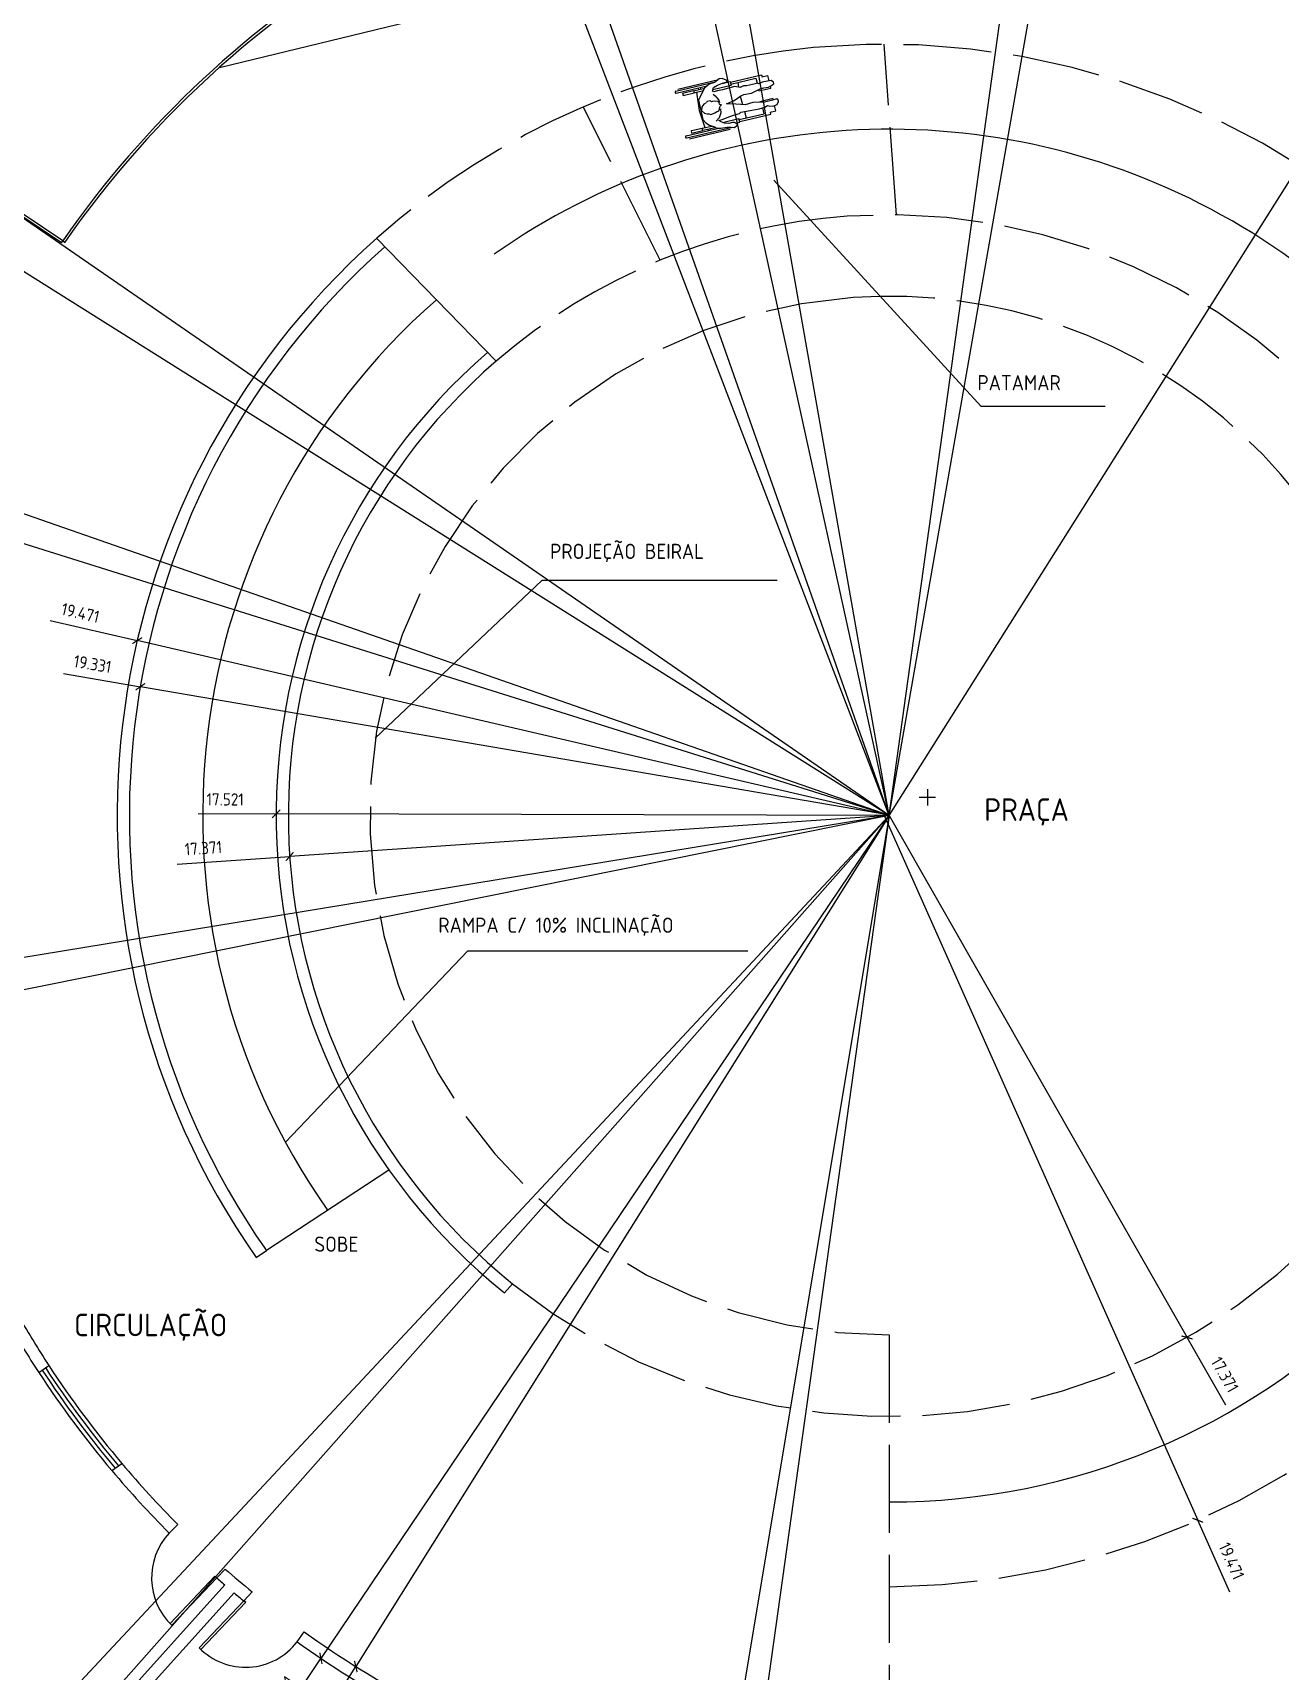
# Model space of a CAD drawing. Extents: x 115 to 1469, y 94 to 338.
# Drawn here: x 128.74 to 144.04, y 298.61 to 318.71 of the extents above; entities that cross this region are included whole.
import ezdxf

# ---------------------------------------------------------------- set-up
doc = ezdxf.new("R2010")
doc.units = 0
doc.linetypes.add('ACAD_ISO02W100', pattern=[15, 12, -3])
doc.layers.get('0').update_dxf_attribs({"linetype": 'CONTINUOUS'})
doc.layers.get('DEFPOINTS').update_dxf_attribs({"linetype": 'CONTINUOUS'})
for name, color, linetype in [('COTA', 1, 'CONTINUOUS'), ('PAREDE', 6, 'CONTINUOUS'), ('PROJ', 1, 'CONTINUOUS'), ('TREES', 3, 'CONTINUOUS')]:
    doc.layers.add(name, color=color, linetype=linetype)
doc.styles.get("Standard").update_dxf_attribs({"font": 'ISOCP'})
doc.dimstyles.new('COTA100', dxfattribs={"dimscale": 0.1, "dimtxt": 1.5, "dimasz": 1, "dimexe": 1, "dimexo": 1, "dimgap": 1, "dimtad": 1, "dimlfac": -1, "dimzin": 0, "dimdsep": 46, "dimtxsty": 'Standard', "dimblk1": 'ARCHTICK', "dimblk2": 'ARCHTICK', "dimsah": 1, "dimcen": 1, "dimdle": 1, "dimclrt": 3, "dimadec": 0, "dimazin": 0, "dimtfac": 1, "dimtmove": 0, "dimatfit": 3, "dimldrblk": 'ARCHTICK', "dimfxl": 1, "dimtolj": 1, "dimtzin": 0, "dimarcsym": 0})

# ---------------------------------------------------------------- blocks, each defined once
blk = doc.blocks.new('_ARCHTICK')
at = {"color": 0, "linetype": 'ByBlock', "const_width": 0.15}
blk.add_lwpolyline([(-0.5, -0.5), (0.5, 0.5)], dxfattribs=at)
blk = doc.blocks.new('*D73')
at = {"layer": 'COTA', "color": 0, "lineweight": -2}
for p in [(153.469, 331.673), (139.248, 309.108)]:
    blk.add_line(p, (152.296, 329.812), dxfattribs=at)
at = {"layer": 'DEFPOINTS', "color": 0}
for p in [(152.296, 329.812), (139.248, 309.108)]:
    blk.add_point(p, dxfattribs=at)
at = {"layer": 'COTA', "color": 0, "lineweight": -2, "xscale": 0.1, "yscale": 0.1, "zscale": 0.1, "rotation": 237.7795016975965}
blk.add_blockref('_ARCHTICK', (152.296, 329.812), dxfattribs=at)
at = {"layer": 'COTA', "color": 3, "insert": (153.107, 331.428), "char_height": 0.15, "attachment_point": 5, "rotation": 57.7795}
blk.add_mtext('\\A1;124.471', dxfattribs=at)
blk = doc.blocks.new('*D74')
at = {"layer": 'COTA', "color": 0, "lineweight": -2}
for p in [(142.784, 329.326), (139.248, 309.108)]:
    blk.add_line(p, (142.602, 328.289), dxfattribs=at)
at = {"layer": 'DEFPOINTS', "color": 0}
for p in [(142.602, 328.289), (139.248, 309.108)]:
    blk.add_point(p, dxfattribs=at)
at = {"layer": 'COTA', "color": 0, "lineweight": -2, "xscale": 0.1, "yscale": 0.1, "zscale": 0.1, "rotation": 260.0804055968918}
blk.add_blockref('_ARCHTICK', (142.602, 328.289), dxfattribs=at)
at = {"layer": 'COTA', "color": 3, "insert": (142.546, 328.984), "char_height": 0.15, "attachment_point": 5, "rotation": 80.0804}
blk.add_mtext('\\A1;119.471', dxfattribs=at)
blk = doc.blocks.new('*D75')
at = {"layer": 'COTA', "color": 0, "lineweight": -2}
for p in [(142.052, 329.282), (139.248, 309.108)]:
    blk.add_line(p, (141.908, 328.246), dxfattribs=at)
at = {"layer": 'DEFPOINTS', "color": 0}
for p in [(141.908, 328.246), (139.248, 309.108)]:
    blk.add_point(p, dxfattribs=at)
at = {"layer": 'COTA', "color": 0, "lineweight": -2, "xscale": 0.1, "yscale": 0.1, "zscale": 0.1, "rotation": 262.0869653995346}
blk.add_blockref('_ARCHTICK', (141.908, 328.246), dxfattribs=at)
at = {"layer": 'COTA', "color": 3, "insert": (141.827, 328.939), "char_height": 0.15, "attachment_point": 5, "rotation": 82.087}
blk.add_mtext('\\A1;119.321', dxfattribs=at)
blk = doc.blocks.new('*D76')
at = {"layer": 'COTA', "color": 0, "lineweight": -2}
for p in [(135.689, 329.322), (139.248, 309.108)]:
    blk.add_line(p, (135.871, 328.285), dxfattribs=at)
at = {"layer": 'DEFPOINTS', "color": 0}
for p in [(135.871, 328.285), (139.248, 309.108)]:
    blk.add_point(p, dxfattribs=at)
at = {"layer": 'COTA', "color": 0, "lineweight": -2, "xscale": 0.1, "yscale": 0.1, "zscale": 0.1, "rotation": 279.9854306974631}
blk.add_blockref('_ARCHTICK', (135.871, 328.285), dxfattribs=at)
at = {"layer": 'COTA', "color": 3, "insert": (135.926, 328.981), "char_height": 0.15, "attachment_point": 5, "rotation": 279.9854}
blk.add_mtext('\\A1;119.471', dxfattribs=at)
blk = doc.blocks.new('*D77')
at = {"layer": 'COTA', "color": 0, "lineweight": -2}
for p in [(134.791, 329.422), (139.248, 309.108)]:
    blk.add_line(p, (135.107, 327.981), dxfattribs=at)
at = {"layer": 'DEFPOINTS', "color": 0}
for p in [(135.107, 327.981), (139.248, 309.108)]:
    blk.add_point(p, dxfattribs=at)
at = {"layer": 'COTA', "color": 0, "lineweight": -2, "xscale": 0.1, "yscale": 0.1, "zscale": 0.1, "rotation": 282.3748167698654}
blk.add_blockref('_ARCHTICK', (135.107, 327.981), dxfattribs=at)
at = {"layer": 'COTA', "color": 3, "insert": (135.041, 329.098), "char_height": 0.15, "attachment_point": 5, "rotation": 282.3748}
blk.add_mtext('\\A1;119.321', dxfattribs=at)
blk = doc.blocks.new('*D78')
at = {"layer": 'COTA', "color": 0, "lineweight": -2}
for p in [(130.745, 333.226), (139.248, 309.108)]:
    blk.add_line(p, (131.111, 332.188), dxfattribs=at)
at = {"layer": 'DEFPOINTS', "color": 0}
for p in [(131.111, 332.188), (139.248, 309.108)]:
    blk.add_point(p, dxfattribs=at)
at = {"layer": 'COTA', "color": 0, "lineweight": -2, "xscale": 0.1, "yscale": 0.1, "zscale": 0.1, "rotation": 289.4188848251839}
blk.add_blockref('_ARCHTICK', (131.111, 332.188), dxfattribs=at)
at = {"layer": 'COTA', "color": 3, "insert": (131.044, 332.907), "char_height": 0.15, "attachment_point": 5, "rotation": 289.4189}
blk.add_mtext('\\A1;124.471', dxfattribs=at)
blk = doc.blocks.new('*D79')
at = {"layer": 'COTA', "color": 0, "lineweight": -2}
for p in [(130.04, 333.113), (139.248, 309.108)]:
    blk.add_line(p, (130.537, 331.817), dxfattribs=at)
at = {"layer": 'DEFPOINTS', "color": 0}
for p in [(130.537, 331.817), (139.248, 309.108)]:
    blk.add_point(p, dxfattribs=at)
at = {"layer": 'COTA', "color": 0, "lineweight": -2, "xscale": 0.1, "yscale": 0.1, "zscale": 0.1, "rotation": 290.9861340354269}
blk.add_blockref('_ARCHTICK', (130.537, 331.817), dxfattribs=at)
at = {"layer": 'COTA', "color": 3, "insert": (130.344, 332.809), "char_height": 0.15, "attachment_point": 5, "rotation": 290.9861}
blk.add_mtext('\\A1;124.321', dxfattribs=at)
blk = doc.blocks.new('*D80')
at = {"layer": 'COTA', "color": 0, "lineweight": -2}
for p in [(139.248, 309.108), (135.865, 288.863)]:
    blk.add_line(p, (136.039, 289.901), dxfattribs=at)
at = {"layer": 'DEFPOINTS', "color": 0}
for p in [(139.248, 309.108), (136.039, 289.901)]:
    blk.add_point(p, dxfattribs=at)
at = {"layer": 'COTA', "color": 0, "lineweight": -2, "xscale": 0.1, "yscale": 0.1, "zscale": 0.1, "rotation": 80.51476707361012}
blk.add_blockref('_ARCHTICK', (136.039, 289.901), dxfattribs=at)
at = {"layer": 'COTA', "color": 3, "insert": (135.755, 289.264), "char_height": 0.15, "attachment_point": 5, "rotation": 80.5148}
blk.add_mtext('\\A1;119.471', dxfattribs=at)
blk = doc.blocks.new('*D81')
at = {"layer": 'COTA', "color": 0, "lineweight": -2}
for p in [(139.248, 309.108), (125.239, 294.106)]:
    blk.add_line(p, (125.957, 294.875), dxfattribs=at)
at = {"layer": 'DEFPOINTS', "color": 0}
for p in [(139.248, 309.108), (125.957, 294.875)]:
    blk.add_point(p, dxfattribs=at)
at = {"layer": 'COTA', "color": 0, "lineweight": -2, "xscale": 0.1, "yscale": 0.1, "zscale": 0.1, "rotation": 46.96024484271487}
blk.add_blockref('_ARCHTICK', (125.957, 294.875), dxfattribs=at)
at = {"layer": 'COTA', "color": 3, "insert": (125.369, 294.501), "char_height": 0.15, "attachment_point": 5, "rotation": 46.9602}
blk.add_mtext('\\A1;119.471', dxfattribs=at)
blk = doc.blocks.new('*D82')
at = {"layer": 'COTA', "color": 0, "lineweight": -2}
for p in [(139.248, 309.108), (125.699, 293.799)]:
    blk.add_line(p, (126.441, 294.638), dxfattribs=at)
at = {"layer": 'DEFPOINTS', "color": 0}
for p in [(139.248, 309.108), (126.441, 294.638)]:
    blk.add_point(p, dxfattribs=at)
at = {"layer": 'COTA', "color": 0, "lineweight": -2, "xscale": 0.1, "yscale": 0.1, "zscale": 0.1, "rotation": 48.48853679762043}
blk.add_blockref('_ARCHTICK', (126.441, 294.638), dxfattribs=at)
at = {"layer": 'COTA', "color": 3, "insert": (125.813, 294.193), "char_height": 0.15, "attachment_point": 5, "rotation": 48.4885}
blk.add_mtext('\\A1;119.321', dxfattribs=at)
blk = doc.blocks.new('*D83')
at = {"layer": 'COTA', "color": 0, "lineweight": -2}
for p in [(139.248, 309.108), (136.437, 289.04)]:
    blk.add_line(p, (136.568, 289.972), dxfattribs=at)
at = {"layer": 'DEFPOINTS', "color": 0}
for p in [(139.248, 309.108), (136.568, 289.972)]:
    blk.add_point(p, dxfattribs=at)
at = {"layer": 'COTA', "color": 0, "lineweight": -2, "xscale": 0.1, "yscale": 0.1, "zscale": 0.1, "rotation": 82.02766503923452}
blk.add_blockref('_ARCHTICK', (136.568, 289.972), dxfattribs=at)
at = {"layer": 'COTA', "color": 3, "insert": (136.315, 289.431), "char_height": 0.15, "attachment_point": 5, "rotation": 82.0277}
blk.add_mtext('\\A1;119.321', dxfattribs=at)
blk = doc.blocks.new('*D59')
at = {"layer": 'COTA', "color": 0, "lineweight": -2}
for p in [(122.352, 320.762), (139.248, 309.108)]:
    blk.add_line(p, (123.219, 320.165), dxfattribs=at)
at = {"layer": 'DEFPOINTS', "color": 0}
for p in [(123.219, 320.165), (139.248, 309.108)]:
    blk.add_point(p, dxfattribs=at)
at = {"layer": 'COTA', "color": 0, "lineweight": -2, "xscale": 0.1, "yscale": 0.1, "zscale": 0.1, "rotation": 325.4016076100658}
blk.add_blockref('_ARCHTICK', (123.219, 320.165), dxfattribs=at)
at = {"layer": 'COTA', "color": 3, "insert": (122.762, 320.692), "char_height": 0.15, "attachment_point": 5, "rotation": 325.4016}
blk.add_mtext('\\A1;119.471', dxfattribs=at)
blk = doc.blocks.new('*D60')
at = {"layer": 'COTA', "color": 0, "lineweight": -2}
for p in [(121.764, 320.096), (139.248, 309.108)]:
    blk.add_line(p, (122.888, 319.39), dxfattribs=at)
at = {"layer": 'DEFPOINTS', "color": 0}
for p in [(122.888, 319.39), (139.248, 309.108)]:
    blk.add_point(p, dxfattribs=at)
at = {"layer": 'COTA', "color": 0, "lineweight": -2, "xscale": 0.1, "yscale": 0.1, "zscale": 0.1, "rotation": 327.8507484600131}
blk.add_blockref('_ARCHTICK', (122.888, 319.39), dxfattribs=at)
at = {"layer": 'COTA', "color": 3, "insert": (122.17, 320.047), "char_height": 0.15, "attachment_point": 5, "rotation": 327.8507}
blk.add_mtext('\\A1;119.321', dxfattribs=at)
blk = doc.blocks.new('*D61')
at = {"layer": 'COTA', "color": 0, "lineweight": -2}
for p in [(121, 314.843), (139.248, 309.108)]:
    blk.add_line(p, (121.959, 314.542), dxfattribs=at)
at = {"layer": 'DEFPOINTS', "color": 0}
for p in [(121.959, 314.542), (139.248, 309.108)]:
    blk.add_point(p, dxfattribs=at)
at = {"layer": 'COTA', "color": 0, "lineweight": -2, "xscale": 0.1, "yscale": 0.1, "zscale": 0.1, "rotation": 342.5512571118175}
blk.add_blockref('_ARCHTICK', (121.959, 314.542), dxfattribs=at)
at = {"layer": 'COTA', "color": 3, "insert": (121.391, 314.904), "char_height": 0.15, "attachment_point": 5, "rotation": 342.5513}
blk.add_mtext('\\A1;118.121', dxfattribs=at)
blk = doc.blocks.new('*D62')
at = {"layer": 'COTA', "color": 0, "lineweight": -2}
for p in [(121.005, 315.463), (139.248, 309.108)]:
    blk.add_line(p, (121.992, 315.119), dxfattribs=at)
at = {"layer": 'DEFPOINTS', "color": 0}
for p in [(121.992, 315.119), (139.248, 309.108)]:
    blk.add_point(p, dxfattribs=at)
at = {"layer": 'COTA', "color": 0, "lineweight": -2, "xscale": 0.1, "yscale": 0.1, "zscale": 0.1, "rotation": 340.7919112699044}
blk.add_blockref('_ARCHTICK', (121.992, 315.119), dxfattribs=at)
at = {"layer": 'COTA', "color": 3, "insert": (121.412, 315.507), "char_height": 0.15, "attachment_point": 5, "rotation": 340.7919}
blk.add_mtext('\\A1;118.271', dxfattribs=at)
blk = doc.blocks.new('*D63')
at = {"layer": 'COTA', "color": 0, "lineweight": -2}
for p in [(139.248, 309.108), (131.687, 297.893)]:
    blk.add_line(p, (132.275, 298.766), dxfattribs=at)
at = {"layer": 'DEFPOINTS', "color": 0}
for p in [(139.248, 309.108), (132.275, 298.766)]:
    blk.add_point(p, dxfattribs=at)
at = {"layer": 'COTA', "color": 0, "lineweight": -2, "xscale": 0.1, "yscale": 0.1, "zscale": 0.1, "rotation": 56.01297679167607}
blk.add_blockref('_ARCHTICK', (132.275, 298.766), dxfattribs=at)
at = {"layer": 'COTA', "color": 3, "insert": (131.753, 298.304), "char_height": 0.15, "attachment_point": 5, "rotation": 56.013}
blk.add_mtext('\\A1;112.471', dxfattribs=at)
blk = doc.blocks.new('*D64')
at = {"layer": 'COTA', "color": 0, "lineweight": -2}
for p in [(139.248, 309.108), (131.933, 297.437)]:
    blk.add_line(p, (132.703, 298.666), dxfattribs=at)
at = {"layer": 'DEFPOINTS', "color": 0}
for p in [(139.248, 309.108), (132.703, 298.666)]:
    blk.add_point(p, dxfattribs=at)
at = {"layer": 'COTA', "color": 0, "lineweight": -2, "xscale": 0.1, "yscale": 0.1, "zscale": 0.1, "rotation": 57.92165973320854}
blk.add_blockref('_ARCHTICK', (132.703, 298.666), dxfattribs=at)
at = {"layer": 'COTA', "color": 3, "insert": (131.981, 297.844), "char_height": 0.15, "attachment_point": 5, "rotation": 57.9217}
blk.add_mtext('\\A1;112.321', dxfattribs=at)
blk = doc.blocks.new('*D65')
at = {"layer": 'COTA', "color": 0, "lineweight": -2}
for p in [(139.186, 309.109), (143.425, 299.579)]:
    blk.add_line(p, (143.033, 300.461), dxfattribs=at)
at = {"layer": 'DEFPOINTS', "color": 0}
for p in [(139.186, 309.109), (143.033, 300.461)]:
    blk.add_point(p, dxfattribs=at)
at = {"layer": 'COTA', "color": 0, "lineweight": -2, "xscale": 0.1, "yscale": 0.1, "zscale": 0.1, "rotation": 113.9807034777445}
blk.add_blockref('_ARCHTICK', (143.033, 300.461), dxfattribs=at)
at = {"layer": 'COTA', "color": 3, "insert": (143.447, 299.961), "char_height": 0.15, "attachment_point": 5, "rotation": 293.9807}
blk.add_mtext('\\A1;19.471', dxfattribs=at)
blk = doc.blocks.new('*D66')
at = {"layer": 'COTA', "color": 0, "lineweight": -2}
for p in [(139.248, 309.108), (143.377, 301.873)]:
    blk.add_line(p, (142.902, 302.704), dxfattribs=at)
at = {"layer": 'DEFPOINTS', "color": 0}
for p in [(139.248, 309.108), (142.902, 302.704)]:
    blk.add_point(p, dxfattribs=at)
at = {"layer": 'COTA', "color": 0, "lineweight": -2, "xscale": 0.1, "yscale": 0.1, "zscale": 0.1, "rotation": 119.7120171820381}
blk.add_blockref('_ARCHTICK', (142.902, 302.704), dxfattribs=at)
at = {"layer": 'COTA', "color": 3, "insert": (143.364, 302.248), "char_height": 0.15, "attachment_point": 5, "rotation": 299.712}
blk.add_mtext('\\A1;17.371', dxfattribs=at)
blk = doc.blocks.new('*D67')
at = {"layer": 'COTA', "color": 0, "lineweight": -2}
for p in [(128.954, 311.503), (139.248, 309.108)]:
    blk.add_line(p, (130.021, 311.255), dxfattribs=at)
at = {"layer": 'DEFPOINTS', "color": 0}
for p in [(130.021, 311.255), (139.248, 309.108)]:
    blk.add_point(p, dxfattribs=at)
at = {"layer": 'COTA', "color": 0, "lineweight": -2, "xscale": 0.1, "yscale": 0.1, "zscale": 0.1, "rotation": 346.9004474256525}
blk.add_blockref('_ARCHTICK', (130.021, 311.255), dxfattribs=at)
at = {"layer": 'COTA', "color": 3, "insert": (129.325, 311.596), "char_height": 0.15, "attachment_point": 5, "rotation": 346.9004}
blk.add_mtext('\\A1;19.471', dxfattribs=at)
blk = doc.blocks.new('*D68')
at = {"layer": 'COTA', "color": 0, "lineweight": -2}
for p in [(129.116, 310.852), (139.255, 309.113)]:
    blk.add_line(p, (130.06, 310.69), dxfattribs=at)
at = {"layer": 'DEFPOINTS', "color": 0}
for p in [(130.06, 310.69), (139.255, 309.113)]:
    blk.add_point(p, dxfattribs=at)
at = {"layer": 'COTA', "color": 0, "lineweight": -2, "xscale": 0.1, "yscale": 0.1, "zscale": 0.1, "rotation": 350.2682805096715}
blk.add_blockref('_ARCHTICK', (130.06, 310.69), dxfattribs=at)
at = {"layer": 'COTA', "color": 3, "insert": (129.473, 310.968), "char_height": 0.15, "attachment_point": 5, "rotation": 350.2683}
blk.add_mtext('\\A1;19.331', dxfattribs=at)
blk = doc.blocks.new('*D69')
at = {"layer": 'COTA', "color": 0, "lineweight": -2}
for p in [(130.767, 309.133), (139.248, 309.108)]:
    blk.add_line(p, (131.725, 309.13), dxfattribs=at)
at = {"layer": 'DEFPOINTS', "color": 0}
for p in [(131.725, 309.13), (139.248, 309.108)]:
    blk.add_point(p, dxfattribs=at)
at = {"layer": 'COTA', "color": 0, "lineweight": -2, "xscale": 0.1, "yscale": 0.1, "zscale": 0.1, "rotation": 359.83031545386}
blk.add_blockref('_ARCHTICK', (131.725, 309.13), dxfattribs=at)
at = {"layer": 'COTA', "color": 3, "insert": (131.1, 309.307), "char_height": 0.15, "attachment_point": 5, "rotation": 359.8303}
blk.add_mtext('\\A1;17.521', dxfattribs=at)
blk = doc.blocks.new('*D70')
at = {"layer": 'COTA', "color": 0, "lineweight": -2}
for p in [(139.248, 309.108), (130.513, 308.512)]:
    blk.add_line(p, (131.892, 308.606), dxfattribs=at)
at = {"layer": 'DEFPOINTS', "color": 0}
for p in [(139.248, 309.108), (131.892, 308.606)]:
    blk.add_point(p, dxfattribs=at)
at = {"layer": 'COTA', "color": 0, "lineweight": -2, "xscale": 0.1, "yscale": 0.1, "zscale": 0.1, "rotation": 3.902971460941115}
blk.add_blockref('_ARCHTICK', (131.892, 308.606), dxfattribs=at)
at = {"layer": 'COTA', "color": 3, "insert": (130.833, 308.709), "char_height": 0.15, "attachment_point": 5, "rotation": 3.903}
blk.add_mtext('\\A1;17.371', dxfattribs=at)
blk = doc.blocks.new('*D71')
at = {"layer": 'COTA', "color": 0, "lineweight": -2}
for p in [(139.248, 309.108), (118.666, 305.731)]:
    blk.add_line(p, (120.18, 305.979), dxfattribs=at)
at = {"layer": 'DEFPOINTS', "color": 0}
for p in [(139.248, 309.108), (120.18, 305.979)]:
    blk.add_point(p, dxfattribs=at)
at = {"layer": 'COTA', "color": 0, "lineweight": -2, "xscale": 0.1, "yscale": 0.1, "zscale": 0.1, "rotation": 9.316836106166267}
blk.add_blockref('_ARCHTICK', (120.18, 305.979), dxfattribs=at)
at = {"layer": 'COTA', "color": 3, "insert": (119.003, 305.964), "char_height": 0.15, "attachment_point": 5, "rotation": 9.3168}
blk.add_mtext('\\A1;119.321', dxfattribs=at)
blk = doc.blocks.new('*D72')
at = {"layer": 'COTA', "color": 0, "lineweight": -2}
for p in [(139.248, 309.108), (118.815, 304.994)]:
    blk.add_line(p, (120.158, 305.264), dxfattribs=at)
at = {"layer": 'DEFPOINTS', "color": 0}
for p in [(139.248, 309.108), (120.158, 305.264)]:
    blk.add_point(p, dxfattribs=at)
at = {"layer": 'COTA', "color": 0, "lineweight": -2, "xscale": 0.1, "yscale": 0.1, "zscale": 0.1, "rotation": 11.38357831500221}
blk.add_blockref('_ARCHTICK', (120.158, 305.264), dxfattribs=at)
at = {"layer": 'COTA', "color": 3, "insert": (119.151, 305.24), "char_height": 0.15, "attachment_point": 5, "rotation": 11.3836}
blk.add_mtext('\\A1;119.471', dxfattribs=at)
blk = doc.blocks.new('BIPMAN11')
for p, q in [((-0.234, 0.295), (0.263, 0.295)), ((-0.234, 0.27), (0.157, 0.27)), ((-0.203, 0.314), (0.31, 0.314)), ((-0.158, 0.254), (-0.158, 0.223)), ((-0.158, 0.254), (-0.021, 0.254)), ((-0.158, 0.223), (-0.021, 0.223)), ((-0.021, 0.254), (-0.021, 0.223)), ((-0.021, 0.251), (0.122, 0.251)), ((-0.021, 0.226), (0.098, 0.226)), ((0.012, 0.226), (-0.008, -0.001)), ((0.041, 0.27), (0.041, 0.251)), ((0.066, 0.27), (0.066, 0.251)), ((0.089, 0.226), (0.087, 0.214)), ((0.215, 0.213), (0.444, 0.213)), ((0.342, 0.257), (0.444, 0.257)), ((0.444, 0.257), (0.444, 0.213)), ((0.444, 0.251), (0.837, 0.251)), ((0.444, 0.226), (0.757, 0.226)), ((0.53, 0.226), (0.527, 0.166)), ((0.759, 0.226), (0.759, 0.162)), ((0.835, 0.226), (0.907, 0.226)), ((0.837, 0.251), (0.837, 0.226)), ((0.907, 0.226), (0.907, 0.157)), ((0.523, 0.056), (0.523, 0.055)), ((0.523, 0.055), (0.526, -0.052)), ((0.759, 0.084), (0.759, 0.066)), ((0.759, 0.066), (0.909, 0.066)), ((0.907, 0.089), (0.907, 0.066)), ((-0.008, -0.001), (0.012, -0.222)), ((0.528, -0.141), (0.53, -0.222)), ((0.759, -0.062), (0.909, -0.062)), ((0.759, -0.076), (0.759, -0.062)), ((0.759, -0.222), (0.759, -0.146)), ((0.907, -0.081), (0.907, -0.062)), ((0.907, -0.222), (0.907, -0.152)), ((-0.234, -0.267), (0.178, -0.267)), ((-0.234, -0.292), (0.341, -0.292)), ((-0.203, -0.311), (0.31, -0.311)), ((-0.158, -0.219), (-0.021, -0.219)), ((-0.158, -0.25), (-0.158, -0.219)), ((-0.158, -0.25), (-0.021, -0.25)), ((-0.021, -0.25), (-0.021, -0.219)), ((-0.021, -0.222), (0.1, -0.222)), ((-0.021, -0.247), (0.135, -0.247)), ((0.041, -0.247), (0.041, -0.267)), ((0.066, -0.247), (0.066, -0.267)), ((0.088, -0.214), (0.089, -0.222)), ((0.143, -0.254), (0.143, -0.253)), ((0.143, -0.254), (0.143, -0.254)), ((0.238, -0.21), (0.444, -0.21)), ((0.391, -0.254), (0.444, -0.254)), ((0.444, -0.254), (0.444, -0.21)), ((0.444, -0.222), (0.757, -0.222)), ((0.444, -0.247), (0.837, -0.247)), ((0.835, -0.222), (0.907, -0.222)), ((0.837, -0.247), (0.837, -0.222))]:
    blk.add_line(p, q)
blk.add_lwpolyline([(0.012, 0.125), (0.009, -0.12), (0.035, -0.168), (0.074, -0.205), (0.128, -0.241), (0.153, -0.261), (0.201, -0.272), (0.277, -0.278), (0.325, -0.289), (0.365, -0.301), (0.401, -0.286), (0.41, -0.272), (0.381, -0.244), (0.356, -0.236), (0.308, -0.238), (0.26, -0.224), (0.221, -0.199), (0.198, -0.176), (0.255, -0.171), (0.305, -0.162), (0.387, -0.154), (0.463, -0.148), (0.483, -0.137), (0.553, -0.143), (0.621, -0.145), (0.714, -0.148), (0.785, -0.145), (0.821, -0.134), (0.849, -0.148), (0.895, -0.154), (0.94, -0.148), (0.962, -0.117), (0.965, -0.095), (0.951, -0.081), (0.895, -0.081), (0.827, -0.083), (0.796, -0.086), (0.734, -0.069), (0.655, -0.058), (0.556, -0.061), (0.506, -0.047), (0.446, -0.03), (0.334, 0.001), (0.438, 0.021), (0.528, 0.058), (0.57, 0.066), (0.663, 0.06), (0.779, 0.089), (0.827, 0.089), (0.883, 0.083), (0.917, 0.091), (0.957, 0.108), (0.957, 0.128), (0.934, 0.156), (0.824, 0.159), (0.773, 0.153), (0.768, 0.162), (0.7, 0.159), (0.624, 0.162), (0.59, 0.168), (0.545, 0.159), (0.483, 0.184), (0.404, 0.184), (0.328, 0.182), (0.266, 0.182), (0.218, 0.179), (0.204, 0.193), (0.226, 0.232), (0.28, 0.249), (0.348, 0.258), (0.404, 0.263), (0.404, 0.286), (0.381, 0.3), (0.356, 0.317), (0.317, 0.32), (0.255, 0.292), (0.184, 0.286), (0.119, 0.249), (0.049, 0.17), (0.035, 0.153)], close=True)
for points in [[(0.097, 0.072), (0.066, 0.063), (0.035, 0.035), (0.021, -0.007), (0.049, -0.047), (0.077, -0.064), (0.102, -0.069), (0.119, -0.083), (0.153, -0.078), (0.17, -0.072), (0.193, -0.067), (0.224, -0.061), (0.238, -0.044), (0.249, -0.016), (0.255, -0.007), (0.274, 0.004), (0.252, 0.015), (0.252, 0.038), (0.238, 0.055), (0.204, 0.066), (0.176, 0.069), (0.164, 0.069), (0.153, 0.083), (0.108, 0.086), (0.105, 0.077)], [(0.204, 0.153), (0.224, 0.131), (0.238, 0.1), (0.255, 0.069), (0.255, 0.038)], [(0.252, -0.041), (0.243, -0.089), (0.209, -0.143), (0.164, -0.174)]]:
    blk.add_lwpolyline(points)
for centre in [(-0.234, 0.283), (-0.234, -0.28)]:
    blk.add_arc(centre, 0.0125, 90, 270)

msp = doc.modelspace()

# ---------------------------------------------------------------- linework, layer by layer
for p, q in [((131.03, 318.29), (137.811, 319.936)), ((140.374, 314.129), (137.831, 316.905)), ((141.895, 314.129), (140.374, 314.129)), ((134.987, 311.995), (132.939, 310.06)), ((137.873, 311.995), (134.987, 311.995)), ((134.072, 307.444), (131.84, 305.099)), ((137.514, 307.444), (134.072, 307.444))]:
    msp.add_line(p, q)
at = {"color": 3}
for p, q in [((129.091, 316.139), (128.342, 316.639)), ((129.108, 316.163), (128.36, 316.664)), ((129.091, 316.139), (129.108, 316.163)), ((139.615, 309.334), (139.815, 309.334)), ((139.715, 309.434), (139.715, 309.234)), ((130.975, 299.773), (130.998, 299.753)), ((131.332, 299.476), (131.355, 299.456))]:
    msp.add_line(p, q, dxfattribs=at)
at = {"color": 1}
msp.add_line((133.109, 304.759), (131.607, 303.77), dxfattribs=at)
for centre, radius, start, end in [((130.999, 299.753), 0.802, 136.7847, 226.3552), ((131.35, 299.45), 0.794, 224.2121, 322.7409)]:
    msp.add_arc(centre, radius, start, end, dxfattribs=at)
at = {"layer": 'PAREDE'}
for p, q in [((129.108, 316.163), (129.137, 316.143)), ((131.48, 303.686), (131.607, 303.77)), ((134.627, 303.363), (134.526, 303.251)), ((128.814, 302.274), (128.936, 302.361)), ((129.71, 301.07), (129.832, 301.158)), ((130.414, 300.302), (130.521, 300.408)), ((130.998, 299.753), (131.101, 299.862)), ((131.096, 299.668), (126.51, 294.578)), ((131.21, 299.57), (126.623, 294.479)), ((131.329, 299.473), (131.432, 299.581)), ((131.982, 298.969), (132.07, 299.091))]:
    msp.add_line(p, q, dxfattribs=at)
at = {"layer": 'PAREDE', "color": 3}
for p, q in [((130.975, 299.773), (130.424, 299.193)), ((130.998, 299.753), (130.445, 299.172)), ((131.332, 299.476), (130.781, 298.896)), ((131.355, 299.456), (130.802, 298.875))]:
    msp.add_line(p, q, dxfattribs=at)
at = {"layer": 'PAREDE'}
for centre, radius, start, end in [((139.248, 309.108), 19.473, 120.5118, 155.0558), ((139.248, 309.108), 19.323, 120.5154, 154.6301), ((139.248, 309.108), 12.323, 118.4823, 145.1674), ((139.254, 309.099), 12.364, 120.7862, 145.1536), ((139.248, 309.108), 9.473, 131.5942, 214.9109), ((139.255, 309.113), 9.33, 131.6097, 214.9356), ((139.248, 309.108), 7.523, 130.9297, 231.1248), ((139.248, 309.108), 7.373, 130.864, 231.1888), ((139.248, 309.108), 12.473, 209.9668, 213.2241), ((139.248, 309.108), 12.323, 209.9867, 213.1948), ((139.248, 309.108), 12.473, 220.1199, 224.9101), ((139.248, 309.108), 12.323, 220.1747, 224.9101), ((139.248, 309.108), 12.323, 228.6174, 230.6362), ((139.248, 309.108), 12.473, 228.4533, 229.1874), ((167.628, 342.361), 56.19, 229.3145, 229.4468), ((139.248, 309.108), 12.473, 229.8767, 230.7218), ((139.248, 309.108), 12.323, 234.3778, 241.9705), ((139.248, 309.108), 12.473, 234.3741, 241.254)]:
    msp.add_arc(centre, radius, start, end, dxfattribs=at)
at = {"layer": 'PAREDE', "color": 1}
for radius, start, end in [(12.473, 213.2241, 220.1199), (12.323, 213.1948, 220.1747)]:
    msp.add_arc((139.248, 309.108), radius, start, end, dxfattribs=at)
at = {"layer": 'PROJ', "linetype": 'ACAD_ISO02W100', "ltscale": 0.09}
for p, q in [((139.335, 316.48), (139.186, 318.575)), ((136.439, 315.925), (135.493, 317.805)), ((139.248, 302.735), (139.248, 289.635))]:
    msp.add_line(p, q, dxfattribs=at)
at = {"layer": 'PROJ', "ltscale": 0.09}
msp.add_line((134.424, 314.683), (132.959, 316.192), dxfattribs=at)
at = {"layer": 'PROJ', "linetype": 'ACAD_ISO02W100', "ltscale": 0.09}
for centre, radius, start, end in [((139.248, 309.108), 9.473, 95.6421, 131.5942), ((139.186, 309.109), 9.465, 270.3741, 95.2708), ((139.248, 309.108), 7.373, 94.0033, 130.864), ((139.248, 309.108), 7.373, 231.1888, 94.0033), ((139.248, 309.108), 6.373, 360, 94.0033), ((139.248, 309.108), 6.373, 94.0033, 270)]:
    msp.add_arc(centre, radius, start, end, dxfattribs=at)
at = {"layer": 'PROJ', "color": 2, "ltscale": 0.09}
for start, end in [(358.9796, 125.1365), (131.2747, 215.1038), (270, 358.9796)]:
    msp.add_arc((139.248, 309.108), 8.423, start, end, dxfattribs=at)
at = {"layer": 'TREES'}
for radius, start, end in [(12.423, 213.2241, 220.138), (12.373, 213.1948, 220.1563)]:
    msp.add_arc((139.248, 309.108), radius, start, end, dxfattribs=at)

# ---------------------------------------------------------------- block references
at = {"color": 3, "rotation": 13.21044324474121}
msp.add_blockref('BIPMAN11', (136.924, 317.764), dxfattribs=at)

# ---------------------------------------------------------------- texts
at = {"attachment_point": 1}
for s, insert, char_height, width in [('PATAMAR', (140.33, 314.514), 0.1862, 6.59741), ('PROJEÇÃO BEIRAL', (135.087, 312.444), 0.18623, 6.59741), ('PRAÇA', (140.414, 309.32), 0.2773, 9.8228), (' RAMPA C/ 10% INCLINAÇÃO', (133.609, 307.856), 0.18623, 6.59741), ('SOBE', (132.195, 303.942), 0.1862, 6.59741), ('CIRCULAÇÃO', (129.247, 302.996), 0.2773, 9.8228)]:
    msp.add_mtext(s, dxfattribs=dict(at, insert=insert, char_height=char_height, width=width))

# ---------------------------------------------------------------- dimensions: what is measured, and where the dimension line sits
at = {"layer": 'COTA'}
for center, mpoint, override, picture, middle in [((139.248, 309.108), (130.537, 331.817), {"dimpost": '1<>1'}, '*D79', (130.18, 332.746)), ((139.248, 309.108), (131.111, 332.188), {"dimpost": '1<>1'}, '*D78', (130.878, 332.848)), ((139.248, 309.108), (152.296, 329.812), {"dimpost": '1<>1'}, '*D73', (153.255, 331.334)), ((139.248, 309.108), (135.107, 327.981), {"dimpost": '1<>1'}, '*D77', (134.87, 329.061)), ((139.248, 309.108), (135.871, 328.285), {"dimpost": '1<>1'}, '*D76', (135.754, 328.95)), ((139.248, 309.108), (142.602, 328.289), {"dimpost": '1<>1'}, '*D74', (142.718, 328.954)), ((139.248, 309.108), (141.908, 328.246), {"dimpost": '1<>1', "dimtmove": 1}, '*D75', (142.001, 328.915)), ((139.248, 309.108), (123.219, 320.165), {"dimpost": '1<>1'}, '*D59', (122.663, 320.548)), ((139.248, 309.108), (122.888, 319.39), {"dimpost": '1<>1'}, '*D60', (122.077, 319.899)), ((139.248, 309.108), (121.992, 315.119), {"dimpost": '1<>1'}, '*D62', (121.355, 315.341)), ((139.248, 309.108), (121.959, 314.542), {"dimpost": '1<>1'}, '*D61', (121.339, 314.737)), ((139.248, 309.108), (130.021, 311.255), {"dimpost": '1<>1'}, '*D67', (129.286, 311.426)), ((139.255, 309.113), (130.06, 310.69), {"dimpost": '1<>1'}, '*D68', (129.444, 310.795)), ((139.248, 309.108), (131.725, 309.13), {"dimpost": '1<>1'}, '*D69', (131.1, 309.132)), ((139.248, 309.108), (120.18, 305.979), {"dimpost": '1<>1'}, '*D71', (119.031, 305.791)), ((139.248, 309.108), (120.158, 305.264), {"dimpost": '1<>1'}, '*D72', (119.186, 305.068)), ((139.248, 309.108), (125.957, 294.875), {"dimpost": '1<>1'}, '*D81', (125.497, 294.382)), ((139.248, 309.108), (126.441, 294.638), {"dimpost": '1<>1'}, '*D82', (125.944, 294.077)), ((139.248, 309.108), (131.892, 308.606), {"dimpost": '1<>1'}, '*D70', (130.844, 308.534)), ((139.248, 309.108), (132.275, 298.766), {"dimpost": '1<>1'}, '*D63', (131.898, 298.206)), ((139.248, 309.108), (132.703, 298.666), {"dimpost": '1<>1'}, '*D64', (132.13, 297.751)), ((139.248, 309.108), (136.039, 289.901), {"dimpost": '1<>1'}, '*D80', (135.927, 289.235)), ((139.186, 309.109), (143.033, 300.461), {"dimpost": '1<>1'}, '*D65', (143.287, 299.89)), ((139.248, 309.108), (142.902, 302.704), {"dimpost": '1<>1'}, '*D66', (143.212, 302.161))]:
    dim = msp.add_radius_dim(center=center, mpoint=mpoint, dimstyle='COTA100', override=override, dxfattribs=at)
    dim.commit()
    dim.dimension.update_dxf_attribs({"geometry": picture, "text_midpoint": middle, "dimtype": 164})
dim = msp.add_radius_dim(center=(139.248, 309.108), mpoint=(136.568, 289.972), dimstyle='COTA100', override={"dimpost": '1<>1'}, dxfattribs=at)
dim.commit()
dim.dimension.update_dxf_attribs({"geometry": '*D83', "text_midpoint": (136.315, 289.431)})

doc.saveas('drawing.dxf')
